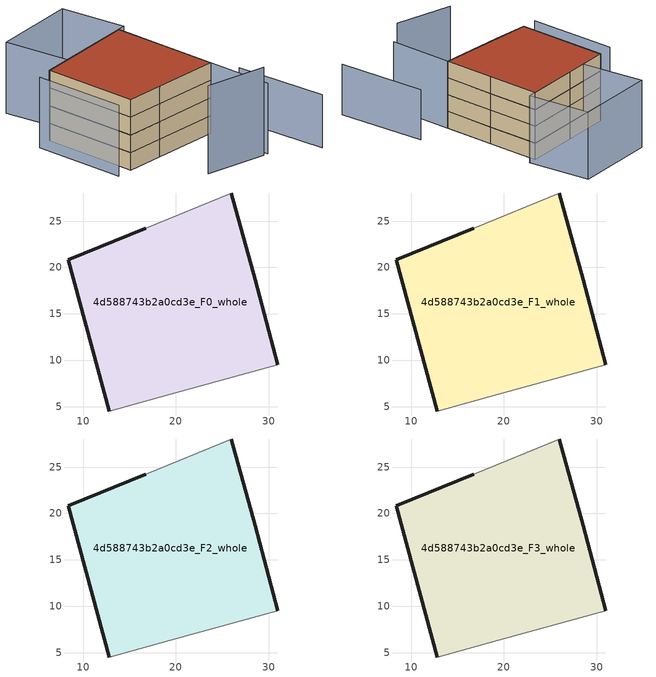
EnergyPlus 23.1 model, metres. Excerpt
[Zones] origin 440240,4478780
4d588743b2a0cd3e_F0_whole
 floor ground (EU_floor_Construction): 30.97,9.52 28.54,18.69 25.99,28.02 16.73,24.23 8.41,20.84 12.8,4.54 19.4,6.34 z0
 wall outside (EU_wall_Construction): 25.99,28.02 28.54,18.69 30.97,9.52 / 12.8,4.54 8.41,20.84 16.73,24.23 z0:3
 wall adiabatic (EU_wall_Construction): 16.73,24.23 25.99,28.02 / 30.97,9.52 19.4,6.34 12.8,4.54 z0:3
4d588743b2a0cd3e_F1_whole
 floor to 4d588743b2a0cd3e_F0_whole (EU_floor_Construction): 30.97,9.52 28.54,18.69 25.99,28.02 16.73,24.23 8.41,20.84 12.8,4.54 19.4,6.34 z3
 wall outside (EU_wall_Construction): 25.99,28.02 28.54,18.69 30.97,9.52 / 12.8,4.54 8.41,20.84 16.73,24.23 z3:6
 wall adiabatic (EU_wall_Construction): 16.73,24.23 25.99,28.02 / 30.97,9.52 19.4,6.34 12.8,4.54 z3:6
4d588743b2a0cd3e_F2_whole
 floor to 4d588743b2a0cd3e_F1_whole (EU_floor_Construction): 30.97,9.52 28.54,18.69 25.99,28.02 16.73,24.23 8.41,20.84 12.8,4.54 19.4,6.34 z6
 wall outside (EU_wall_Construction): 25.99,28.02 28.54,18.69 30.97,9.52 / 12.8,4.54 8.41,20.84 16.73,24.23 z6:9
 wall adiabatic (EU_wall_Construction): 16.73,24.23 25.99,28.02 / 30.97,9.52 19.4,6.34 12.8,4.54 z6:9
4d588743b2a0cd3e_F3_whole
 floor to 4d588743b2a0cd3e_F2_whole (EU_floor_Construction): 30.97,9.52 28.54,18.69 25.99,28.02 16.73,24.23 8.41,20.84 12.8,4.54 19.4,6.34 z9
 wall outside (EU_wall_Construction): 25.99,28.02 28.54,18.69 30.97,9.52 / 12.8,4.54 8.41,20.84 16.73,24.23 z9:12
 wall adiabatic (EU_wall_Construction): 16.73,24.23 25.99,28.02 / 30.97,9.52 19.4,6.34 12.8,4.54 z9:12
 roof outside (EU_roof_Construction): 25.99,28.02 28.54,18.69 30.97,9.52 19.4,6.34 12.8,4.54 8.41,20.84 16.73,24.23 z12
shading: 22.1,-3.21 33.19,-2.06 z0:15; 30.98,9.52 34.04,-1.86 / 5.72,19.48 10.07,3.74 / 27.35,28.58 13.02,22.72 / 13.02,22.72 8.63,33.44 / 8.63,33.44 22.96,39.3 / 22.96,39.3 27.35,28.58 z0:12; 42.4,-4.49 37.23,11.07 z0:9
[Building]
EU S2 Campaign: North Axis=0; Terrain=City; Solar Distribution=FullExterior
[Site:Location]
Madrid: Latitude=40.5; Longitude=-3.5; Time Zone=1; Elevation=609
[SizingPeriod:WeatherFileDays]
AnnualSizingPeriod: Begin Month=1; Begin Day of Month=1; End Month=12; End Day of Month=31; Day of Week for Start Day=Monday; Use Weather File Daylight Saving Period=No; Use Weather File Rain and Snow Indicators=No
[MATERIAL]
EU_InternalMass_Material: Roughness=MediumRough; Thickness=0.1; Conductivity=1; Density=1800; Specific Heat=900; Thermal Absorptance=0.9; Solar Absorptance=0.7; Visible Absorptance=0.7
[MATERIAL:NOMASS] Roughness=MediumRough; Thermal Absorptance=0.9; Solar Absorptance=0.7; Visible Absorptance=0.7
Name | Thermal Resistance
EU_wall_NoMass | 1.60022
EU_roof_NoMass | 1.57597
EU_floor_NoMass | 0.470652
[CONSTRUCTION]
EU_wall_Construction: EU_wall_NoMass
EU_roof_Construction: EU_roof_NoMass
EU_floor_Construction: EU_floor_NoMass
EU_InternalMass_Construction: EU_InternalMass_Material
[ZONE] Type=1; Multiplier=1; Ceiling Height=autocalculate; Volume=1019.71; Floor Area=autocalculate; Part of Total Floor Area=Yes
4d588743b2a0cd3e_F0_whole; 4d588743b2a0cd3e_F1_whole; 4d588743b2a0cd3e_F2_whole; 4d588743b2a0cd3e_F3_whole
[INTERNALMASS] Construction=EU_InternalMass_Construction; Surface Area=317.522
Name | Zone or ZoneList
4d588743b2a0cd3e_F0_whole_EU_InternalMass | 4d588743b2a0cd3e_F0_whole
4d588743b2a0cd3e_F1_whole_EU_InternalMass | 4d588743b2a0cd3e_F1_whole
4d588743b2a0cd3e_F2_whole_EU_InternalMass | 4d588743b2a0cd3e_F2_whole
4d588743b2a0cd3e_F3_whole_EU_InternalMass | 4d588743b2a0cd3e_F3_whole
[OTHEREQUIPMENT] Fuel Type=Electricity; Design Level Calculation Method=Watts/Area; Power per Zone Floor Area=1; Fraction Latent=0; Fraction Radiant=0; Fraction Lost=0; Carbon Dioxide Generation Rate=0; EndUse Subcategory=EU_Step8_InternalGains
Name | Zone or ZoneList or Space or SpaceList | Schedule
EU_Step8_InternalGain_4d588743b2a0cd3e_F0_whole_f000 | 4d588743b2a0cd3e_F0_whole | EU_Step8_GainSchedule_4d588743b2a0cd3e_F0_whole_f000
EU_Step8_InternalGain_4d588743b2a0cd3e_F1_whole_f000 | 4d588743b2a0cd3e_F1_whole | EU_Step8_GainSchedule_4d588743b2a0cd3e_F1_whole_f000
EU_Step8_InternalGain_4d588743b2a0cd3e_F2_whole_f000 | 4d588743b2a0cd3e_F2_whole | EU_Step8_GainSchedule_4d588743b2a0cd3e_F2_whole_f000
EU_Step8_InternalGain_4d588743b2a0cd3e_F3_whole_f000 | 4d588743b2a0cd3e_F3_whole | EU_Step8_GainSchedule_4d588743b2a0cd3e_F3_whole_f000
[ZONEVENTILATION:DESIGNFLOWRATE] Schedule=EU_AlwaysOn; Design Flow Rate Calculation Method=AirChanges/Hour; Air Changes per Hour=0.480704; Ventilation Type=Natural; Fan Pressure Rise=0; Fan Total Efficiency=1; Constant Term Coefficient=1; Temperature Term Coefficient=0; Velocity Term Coefficient=0; Velocity Squared Term Coefficient=0; Minimum Indoor Temperature=-100; Maximum Indoor Temperature=100; Delta Temperature=-100; Minimum Outdoor Temperature=-100; Maximum Outdoor Temperature=100; Maximum Wind Speed=40
Name | Zone or ZoneList or Space or SpaceList
EU_ConstantAir_4d588743b2a0cd3e_F0_whole | 4d588743b2a0cd3e_F0_whole
EU_ConstantAir_4d588743b2a0cd3e_F1_whole | 4d588743b2a0cd3e_F1_whole
EU_ConstantAir_4d588743b2a0cd3e_F2_whole | 4d588743b2a0cd3e_F2_whole
EU_ConstantAir_4d588743b2a0cd3e_F3_whole | 4d588743b2a0cd3e_F3_whole
[HVACTEMPLATE:THERMOSTAT] Constant Heating Setpoint=20; Constant Cooling Setpoint=50
EU_HeatOnly_4d588743b2a0cd3e_F0_whole; EU_HeatOnly_4d588743b2a0cd3e_F1_whole; EU_HeatOnly_4d588743b2a0cd3e_F2_whole; EU_HeatOnly_4d588743b2a0cd3e_F3_whole
[HVACTEMPLATE:ZONE:IDEALLOADSAIRSYSTEM] System Availability Schedule=EU_AlwaysOn; Maximum Heating Supply Air Temperature=50; Minimum Cooling Supply Air Temperature=13; Maximum Heating Supply Air Humidity Ratio=0.0156; Minimum Cooling Supply Air Humidity Ratio=0.0077; Heating Limit=NoLimit; Cooling Limit=NoLimit; Heating Availability Schedule=EU_AlwaysOn; Cooling Availability Schedule=EU_CoolingOff; Dehumidification Control Type=ConstantSensibleHeatRatio; Cooling Sensible Heat Ratio=0.7; Dehumidification Setpoint=60; Humidification Control Type=None; Humidification Setpoint=30; Outdoor Air Method=None; Outdoor Air Flow Rate per Person=0.00944; Outdoor Air Flow Rate per Zone Floor Area=0; Outdoor Air Flow Rate per Zone=0; Demand Controlled Ventilation Type=None; Outdoor Air Economizer Type=NoEconomizer; Heat Recovery Type=None; Sensible Heat Recovery Effectiveness=0.7; Latent Heat Recovery Effectiveness=0.65
Name | Template Thermostat
4d588743b2a0cd3e_F0_whole | EU_HeatOnly_4d588743b2a0cd3e_F0_whole
4d588743b2a0cd3e_F1_whole | EU_HeatOnly_4d588743b2a0cd3e_F1_whole
4d588743b2a0cd3e_F2_whole | EU_HeatOnly_4d588743b2a0cd3e_F2_whole
4d588743b2a0cd3e_F3_whole | EU_HeatOnly_4d588743b2a0cd3e_F3_whole
[SIZING:ZONE] Zone Cooling Design Supply Air Temperature Input Method=SupplyAirTemperature; Zone Cooling Design Supply Air Temperature=13; Zone Heating Design Supply Air Temperature Input Method=SupplyAirTemperature; Zone Heating Design Supply Air Temperature=50; Zone Cooling Design Supply Air Humidity Ratio=0.008; Zone Heating Design Supply Air Humidity Ratio=0.008; Cooling Design Air Flow Method=DesignDay; Cooling Design Air Flow Rate=0; Cooling Minimum Air Flow per Zone Floor Area=0.000762; Cooling Minimum Air Flow=0; Cooling Minimum Air Flow Fraction=0.2; Heating Design Air Flow Method=DesignDay; Heating Design Air Flow Rate=0; Heating Maximum Air Flow per Zone Floor Area=0.002032; Heating Maximum Air Flow=0.141576; Heating Maximum Air Flow Fraction=0.3; Account for Dedicated Outdoor Air System=No; Dedicated Outdoor Air System Control Strategy=NeutralSupplyAir; Dedicated Outdoor Air Low Setpoint Temperature for Design=autosize; Dedicated Outdoor Air High Setpoint Temperature for Design=autosize; Zone Load Sizing Method=Sensible Load Only No Latent Load; Zone Latent Cooling Design Supply Air Humidity Ratio Input Method=HumidityRatioDifference; Zone Cooling Design Supply Air Humidity Ratio Difference=0.005; Zone Latent Heating Design Supply Air Humidity Ratio Input Method=HumidityRatioDifference; Zone Humidification Design Supply Air Humidity Ratio Difference=0.005
4d588743b2a0cd3e_F0_whole; 4d588743b2a0cd3e_F1_whole; 4d588743b2a0cd3e_F2_whole; 4d588743b2a0cd3e_F3_whole
[SCHEDULE:CONSTANT]
Name | Hourly Value
EU_AlwaysOn | 1
EU_CoolingOff | 0
[SCHEDULE:FILE] Column Number=1; Rows to Skip at Top=0; Number of Hours of Data=8760; Column Separator=Comma; Interpolate to Timestep=No; Minutes per Item=60; Adjust Schedule for Daylight Savings=Yes
Name | File
EU_Step8_GainSchedule_4d588743b2a0cd3e_F0_whole_f000 | ../../schedules/4d588743b2a0cd3e/4d588743b2a0cd3e_F0_whole_f000_gain.csv
EU_Step8_GainSchedule_4d588743b2a0cd3e_F1_whole_f000 | ../../schedules/4d588743b2a0cd3e/4d588743b2a0cd3e_F1_whole_f000_gain.csv
EU_Step8_GainSchedule_4d588743b2a0cd3e_F2_whole_f000 | ../../schedules/4d588743b2a0cd3e/4d588743b2a0cd3e_F2_whole_f000_gain.csv
EU_Step8_GainSchedule_4d588743b2a0cd3e_F3_whole_f000 | ../../schedules/4d588743b2a0cd3e/4d588743b2a0cd3e_F3_whole_f000_gain.csv
